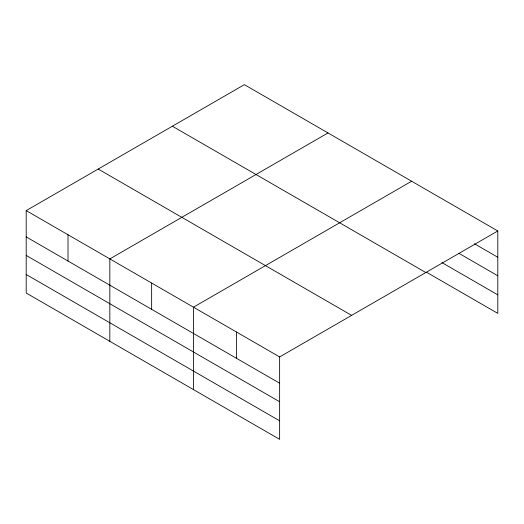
<?xml version="1.0" encoding="UTF-8"?>
<svg xmlns="http://www.w3.org/2000/svg" width="524" height="524" viewBox="0 0 524 524"><rect width="100%" height="100%" fill="white"/><g stroke="black" fill="none" stroke-linecap="round" stroke-linejoin="round"><path stroke-width="0.79" d="M26.2 210.615L279.633 356.936L279.633 439.341L26.2 293.027L26.2 210.615L244.367 84.659L497.8 230.973L497.8 313.385L426.464 272.198M328.004 132.945L109.83 258.902L109.83 341.307M411.635 181.225L193.461 307.188L193.461 389.594M279.633 356.936L497.8 230.973M474.495 243.798L497.8 257.258M458.952 253.354L497.8 275.781M442.007 262.648L497.8 294.861M172.376 126.225L425.802 272.539M98.198 169.049L351.624 315.369M26.2 236.9L279.633 383.214M26.2 255.424L279.633 401.738M26.2 274.504L279.633 420.818M236.547 332.059L236.547 358.344M151.646 283.045L151.646 309.324M68.015 234.759L68.015 261.044"/></g></svg>
